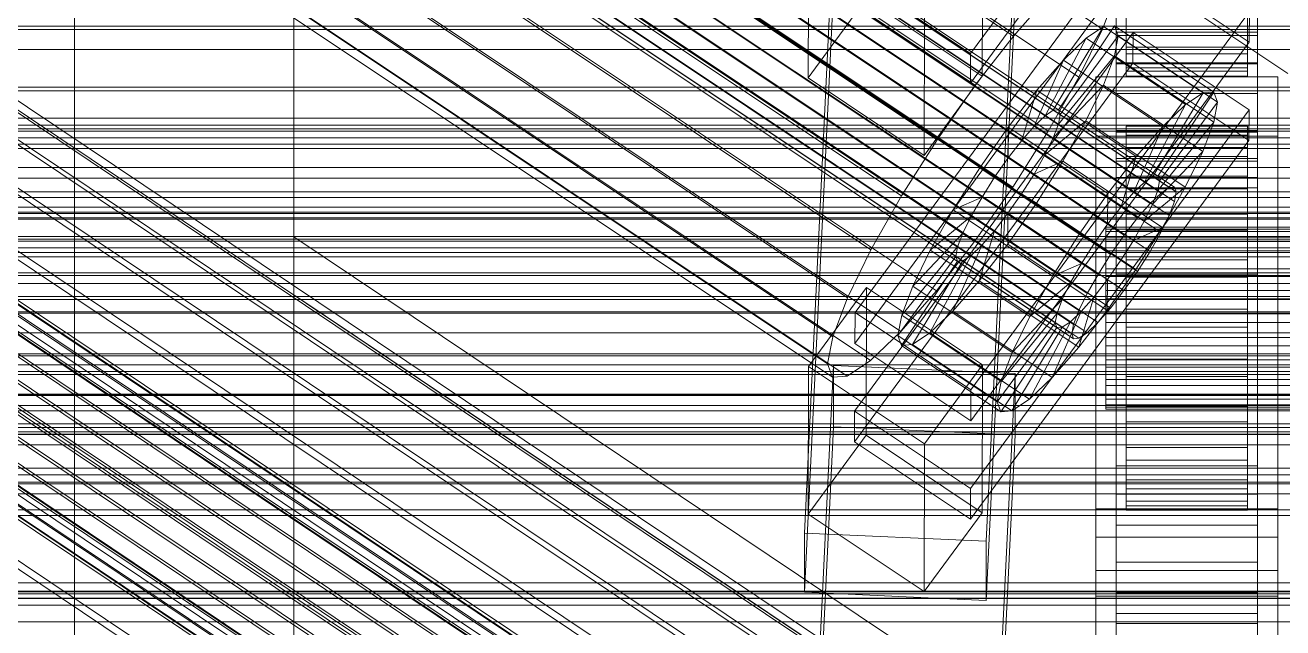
# Model space of a CAD drawing. Header units: millimetres. Extents: x -1970 to 59977, y -65068 to 6837.
# Drawn here: x -254.9 to -130.5, y -33197.1 to -33137.5 of the extents above; entities that cross this region are included whole.
import ezdxf

# ---------------------------------------------------------------- set-up
doc = ezdxf.new("R2010")
doc.units = ezdxf.units.MM
for name, color, linetype, lineweight in [('frontal_C01', 7, 'Continuous', 0), ('frontal_C02', 7, 'Continuous', 0), ('frontal_C03', 7, 'Continuous', 0), ('frontal_secador', 7, 'Continuous', 0)]:
    doc.layers.add(name, color=color, linetype=linetype, lineweight=lineweight)

msp = doc.modelspace()

# ---------------------------------------------------------------- linework, layer by layer
at = {"layer": 'frontal_C01'}
for p, q in [((-250, -32681.31), (-250, -35586.788)), ((-250, -35591.549), (-250, -32686.07)), ((-355.53, -33010.899), (-141.731, -33153.577)), ((-355.017, -33010.858), (-141.218, -33153.536)), ((-356.348, -33011.447), (-142.549, -33154.125)), ((-355.022, -33012.276), (-141.224, -33154.954)), ((-354.844, -33011.328), (-141.045, -33154.006)), ((-357.415, -33012.466), (-143.617, -33155.144)), ((-355.541, -33013.638), (-141.742, -33156.316)), ((-358.659, -33013.885), (-144.861, -33156.563)), ((-146.196, -33158.287), (-359.995, -33015.609)), ((-356.363, -33015.321), (-142.565, -33157.999)), ((-341.461, -33015.592), (-157.152, -33138.591)), ((-332.659, -33014.895), (-148.35, -33137.893)), ((-357.434, -33017.211), (-143.635, -33159.888)), ((-361.332, -33017.52), (-147.533, -33160.197)), ((-362.578, -33019.487), (-148.779, -33162.164)), ((-358.68, -33019.178), (-144.881, -33161.855)), ((-334.981, -33019.645), (-150.672, -33142.643)), ((-360.017, -33021.088), (-146.218, -33163.766)), ((-160.922, -33143.455), (-345.231, -33020.457)), ((-363.648, -33021.376), (-149.85, -33164.054)), ((-364.471, -33023.059), (-150.672, -33165.737)), ((-361.352, -33022.812), (-147.554, -33165.49)), ((-364.989, -33024.421), (-151.191, -33167.099)), ((-362.596, -33024.231), (-148.798, -33166.909)), ((-365.168, -33025.369), (-151.369, -33168.047)), ((-364.995, -33025.839), (-151.196, -33168.517)), ((-364.482, -33025.798), (-150.683, -33168.476)), ((-363.664, -33025.25), (-149.865, -33167.928)), ((-349.002, -33025.849), (-164.693, -33148.847)), ((-338.003, -33024.977), (-153.694, -33147.975)), ((-341.52, -33030.528), (-157.211, -33153.526)), ((-352.519, -33031.4), (-168.21, -33154.398)), ((-345.291, -33035.92), (-160.982, -33158.918)), ((-355.541, -33036.732), (-171.232, -33159.73)), ((-349.061, -33040.784), (-164.752, -33163.782)), ((-357.863, -33041.482), (-173.554, -33164.48)), ((-359.326, -33045.326), (-175.016, -33168.324)), ((-352.572, -33044.791), (-168.263, -33167.789)), ((-359.83, -33048.002), (-175.521, -33171)), ((-355.584, -33047.666), (-171.275, -33170.664)), ((-359.341, -33049.328), (-175.032, -33172.326)), ((-357.893, -33049.213), (-173.584, -33172.212)), ((-228.298, -33070.972), (-228.298, -33367.669)), ((-228.298, -33373.387), (-228.298, -33076.691)), ((-228.298, -33076.691), (-130, -33142.29)), ((-172.809, -33165.937), (-145.277, -33128.493)), ((-145.289, -33131.537), (-172.821, -33168.98)), ((-133.821, -33139.19), (-145.289, -33131.537)), ((-146.887, -33134.049), (-148.35, -33137.893)), ((-157.152, -33138.591), (-153.641, -33134.584)), ((-133.809, -33136.146), (-161.341, -33173.59)), ((-133.809, -33136.146), (-133.821, -33139.19)), ((-153.199, -33145.923), (-148.226, -33137.646)), ((-152.686, -33145.883), (-147.143, -33137.56)), ((-148.35, -33137.893), (-150.672, -33142.643)), ((-148.226, -33137.646), (-149.953, -33138.804)), ((-147.143, -33137.56), (-148.226, -33137.646)), ((-148.226, -33137.646), (-138.396, -33144.206)), ((-147.143, -33137.56), (-137.313, -33144.12)), ((-146.777, -33138.552), (-147.143, -33137.56)), ((-172.847, -33175.677), (-145.315, -33138.233)), ((-161.353, -33176.634), (-133.821, -33139.19)), ((-160.922, -33143.455), (-157.152, -33138.591)), ((-154.017, -33146.472), (-149.953, -33138.804)), ((-152.513, -33146.352), (-146.777, -33138.552)), ((-149.953, -33138.804), (-152.207, -33140.954)), ((-149.953, -33138.804), (-140.123, -33145.363)), ((-147.155, -33140.554), (-146.777, -33138.552)), ((-147, -33141.228), (-147, -33138.184)), ((-147, -33138.184), (-133, -33138.184)), ((-147, -33183.906), (-147, -33138.184)), ((-146.777, -33138.552), (-136.948, -33145.112)), ((-145.327, -33141.277), (-145.315, -33138.233)), ((-145.315, -33138.233), (-133.847, -33145.886)), ((-133, -33138.184), (-133, -33141.228)), ((-133, -33138.184), (-133, -33183.906)), ((-145.327, -33141.277), (-172.859, -33178.72)), ((-155.085, -33147.49), (-152.207, -33140.954)), ((-152.207, -33140.954), (-154.833, -33143.951)), ((-152.692, -33147.301), (-147.155, -33140.554)), ((-152.207, -33140.954), (-142.377, -33147.514)), ((-148.249, -33143.429), (-147.155, -33140.554)), ((-147.155, -33140.554), (-137.325, -33147.113)), ((-133, -33141.228), (-147, -33141.228)), ((-147, -33141.228), (-147, -33186.95)), ((-133.859, -33148.93), (-145.327, -33141.277)), ((-133, -33186.95), (-133, -33141.228)), ((-150.672, -33142.643), (-153.694, -33147.975)), ((-164.693, -33148.847), (-160.922, -33143.455)), ((-154.833, -33143.951), (-157.653, -33147.59)), ((-156.329, -33148.91), (-154.833, -33143.951)), ((-154.833, -33143.951), (-145.003, -33150.511)), ((-153.21, -33148.663), (-148.249, -33143.429)), ((-149.985, -33146.982), (-148.249, -33143.429)), ((-148.249, -33143.429), (-138.419, -33149.989)), ((-138.396, -33144.206), (-143.369, -33152.483)), ((-137.313, -33144.12), (-142.856, -33152.443)), ((-140.123, -33145.363), (-138.396, -33144.206)), ((-138.396, -33144.206), (-137.313, -33144.12)), ((-137.313, -33144.12), (-136.948, -33145.112)), ((-140.123, -33145.363), (-144.188, -33153.032)), ((-136.948, -33145.112), (-142.683, -33152.912)), ((-142.377, -33147.514), (-140.123, -33145.363)), ((-136.948, -33145.112), (-137.325, -33147.113)), ((-133.847, -33145.886), (-161.379, -33183.33)), ((-155.085, -33147.49), (-154.017, -33146.472)), ((-154.017, -33146.472), (-153.199, -33145.923)), ((-144.188, -33153.032), (-154.017, -33146.472)), ((-153.199, -33145.923), (-152.686, -33145.883)), ((-143.369, -33152.483), (-153.199, -33145.923)), ((-152.513, -33146.352), (-152.692, -33147.301)), ((-142.856, -33152.443), (-152.686, -33145.883)), ((-152.686, -33145.883), (-152.513, -33146.352)), ((-142.683, -33152.912), (-152.513, -33146.352)), ((-133.847, -33145.886), (-133.859, -33148.93)), ((-157.653, -33147.59), (-160.474, -33151.623)), ((-157.653, -33147.59), (-157.665, -33150.634)), ((-147.823, -33154.15), (-157.653, -33147.59)), ((-156.329, -33148.91), (-155.085, -33147.49)), ((-145.255, -33154.05), (-155.085, -33147.49)), ((-154.033, -33150.346), (-149.985, -33146.982)), ((-152.692, -33147.301), (-153.21, -33148.663)), ((-142.862, -33153.861), (-152.692, -33147.301)), ((-152.246, -33150.971), (-149.985, -33146.982)), ((-149.985, -33146.982), (-140.156, -33153.542)), ((-147, -33150.968), (-147, -33147.924)), ((-147, -33147.924), (-133, -33147.924)), ((-147, -33193.646), (-147, -33147.924)), ((-146, -33157.495), (-146, -33147.506)), ((-146, -33147.506), (-146, -33147.919)), ((-146, -33147.506), (-134, -33147.506)), ((-146, -33148.386), (-146, -33147.506)), ((-146, -33157.69), (-146, -33147.919)), ((-146, -33147.919), (-146, -33149.598)), ((-146, -33147.919), (-134, -33147.919)), ((-142.377, -33147.514), (-145.255, -33154.05)), ((-145.003, -33150.511), (-142.377, -33147.514)), ((-137.325, -33147.113), (-142.862, -33153.861)), ((-137.325, -33147.113), (-138.419, -33149.989)), ((-134, -33147.919), (-134, -33147.506)), ((-134, -33147.506), (-134, -33157.495)), ((-134, -33147.506), (-134, -33148.386)), ((-134, -33149.598), (-134, -33147.919)), ((-134, -33147.919), (-134, -33157.69)), ((-133, -33147.924), (-133, -33150.968)), ((-133, -33147.924), (-133, -33193.646)), ((-168.21, -33154.398), (-164.693, -33148.847)), ((-161.391, -33186.374), (-133.859, -33148.93)), ((-157.665, -33150.634), (-156.329, -33148.91)), ((-153.694, -33147.975), (-157.211, -33153.526)), ((-146.499, -33155.47), (-156.329, -33148.91)), ((-153.21, -33148.663), (-154.033, -33150.346)), ((-143.38, -33155.223), (-153.21, -33148.663)), ((-146, -33157.912), (-146, -33148.386)), ((-146, -33148.386), (-134, -33148.386)), ((-146, -33150.5), (-146, -33148.386)), ((-134, -33148.386), (-134, -33157.912)), ((-134, -33148.386), (-134, -33150.5)), ((-154.033, -33150.346), (-155.103, -33152.235)), ((-144.203, -33156.906), (-154.033, -33150.346)), ((-146, -33158.486), (-146, -33149.598)), ((-146, -33149.598), (-146, -33152.427)), ((-146, -33149.598), (-134, -33149.598)), ((-138.419, -33149.989), (-143.38, -33155.223)), ((-138.419, -33149.989), (-140.156, -33153.542)), ((-134, -33152.427), (-134, -33149.598)), ((-134, -33149.598), (-134, -33158.486)), ((-160.474, -33151.623), (-163.105, -33155.776)), ((-159.001, -33152.544), (-160.474, -33151.623)), ((-160.474, -33151.623), (-150.644, -33158.183)), ((-159.001, -33152.544), (-157.665, -33150.634)), ((-157.665, -33150.634), (-147.835, -33157.194)), ((-155.103, -33152.235), (-152.246, -33150.971)), ((-154.877, -33155.123), (-152.246, -33150.971)), ((-152.246, -33150.971), (-142.416, -33157.531)), ((-147.823, -33154.15), (-145.003, -33150.511)), ((-133, -33150.968), (-147, -33150.968)), ((-147, -33150.968), (-147, -33196.69)), ((-145.003, -33150.511), (-146.499, -33155.47)), ((-146, -33158.913), (-146, -33150.5)), ((-146, -33150.5), (-134, -33150.5)), ((-146, -33153.702), (-146, -33150.5)), ((-134, -33150.5), (-134, -33158.913)), ((-134, -33150.5), (-134, -33153.702)), ((-133, -33196.69), (-133, -33150.968)), ((-160.247, -33154.511), (-159.001, -33152.544)), ((-149.171, -33159.104), (-159.001, -33152.544)), ((-155.103, -33152.235), (-156.35, -33154.202)), ((-145.274, -33158.795), (-155.103, -33152.235)), ((-146, -33159.826), (-146, -33152.427)), ((-146, -33152.427), (-146, -33156.214)), ((-146, -33152.427), (-134, -33152.427)), ((-143.369, -33152.483), (-144.188, -33153.032)), ((-142.856, -33152.443), (-143.369, -33152.483)), ((-142.862, -33153.861), (-142.683, -33152.912)), ((-142.683, -33152.912), (-142.856, -33152.443)), ((-134, -33156.214), (-134, -33152.427)), ((-134, -33152.427), (-134, -33159.826)), ((-157.211, -33153.526), (-160.982, -33158.918)), ((-150.644, -33158.183), (-147.823, -33154.15)), ((-147.835, -33157.194), (-147.823, -33154.15)), ((-145.255, -33154.05), (-146.499, -33155.47)), ((-146, -33160.43), (-146, -33153.702)), ((-146, -33153.702), (-134, -33153.702)), ((-146, -33157.776), (-146, -33153.702)), ((-144.188, -33153.032), (-145.255, -33154.05)), ((-140.156, -33153.542), (-144.203, -33156.906)), ((-143.617, -33155.144), (-142.549, -33154.125)), ((-143.38, -33155.223), (-142.862, -33153.861)), ((-142.549, -33154.125), (-141.731, -33153.577)), ((-140.156, -33153.542), (-142.416, -33157.531)), ((-141.731, -33153.577), (-141.218, -33153.536)), ((-141.045, -33154.006), (-141.224, -33154.954)), ((-141.218, -33153.536), (-141.045, -33154.006)), ((-134, -33153.702), (-134, -33160.43)), ((-134, -33153.702), (-134, -33157.776)), ((-171.232, -33159.73), (-168.21, -33154.398)), ((-160.247, -33154.511), (-163.105, -33155.776)), ((-161.318, -33156.401), (-160.247, -33154.511)), ((-150.417, -33161.071), (-160.247, -33154.511)), ((-157.698, -33159.156), (-154.877, -33155.123)), ((-156.35, -33154.202), (-157.686, -33156.113)), ((-156.35, -33154.202), (-154.877, -33155.123)), ((-146.52, -33160.762), (-156.35, -33154.202)), ((-154.877, -33155.123), (-145.047, -33161.683)), ((-144.861, -33156.563), (-143.617, -33155.144)), ((-144.203, -33156.906), (-143.38, -33155.223)), ((-141.224, -33154.954), (-141.742, -33156.316)), ((-163.105, -33155.776), (-165.365, -33159.764)), ((-161.318, -33156.401), (-165.365, -33159.764)), ((-163.105, -33155.776), (-153.275, -33162.335)), ((-162.14, -33158.084), (-161.318, -33156.401)), ((-151.488, -33162.96), (-161.318, -33156.401)), ((-157.686, -33156.113), (-159.022, -33157.836)), ((-157.686, -33156.113), (-157.698, -33159.156)), ((-147.856, -33162.672), (-157.686, -33156.113)), ((-146.499, -33155.47), (-147.835, -33157.194)), ((-146.196, -33158.287), (-144.861, -33156.563)), ((-146, -33161.62), (-146, -33156.214)), ((-146, -33156.214), (-146, -33160.701)), ((-146, -33156.214), (-134, -33156.214)), ((-141.742, -33156.316), (-142.565, -33157.999)), ((-134, -33160.701), (-134, -33156.214)), ((-134, -33156.214), (-134, -33161.62)), ((-159.022, -33157.836), (-160.518, -33162.795)), ((-159.022, -33157.836), (-160.266, -33159.256)), ((-149.192, -33164.396), (-159.022, -33157.836)), ((-147.835, -33157.194), (-149.171, -33159.104)), ((-148, -33157.912), (-148, -33157.495)), ((-148, -33157.495), (-148, -33157.69)), ((-148, -33157.495), (148, -33157.495)), ((-148, -33157.69), (-148, -33158.486)), ((-148, -33157.69), (148, -33157.69)), ((-148, -33158.913), (-148, -33157.912)), ((-148, -33157.912), (148, -33157.912)), ((-146, -33157.69), (-146, -33157.495)), ((-134, -33157.495), (-146, -33157.495)), ((-146, -33157.495), (-146, -33157.912)), ((-146, -33158.486), (-146, -33157.69)), ((-134, -33157.69), (-146, -33157.69)), ((-146, -33162.36), (-146, -33157.776)), ((-146, -33157.776), (-134, -33157.776)), ((-146, -33162.444), (-146, -33157.776)), ((-134, -33157.912), (-146, -33157.912)), ((-146, -33157.912), (-146, -33158.913)), ((-145.274, -33158.795), (-144.203, -33156.906)), ((-142.416, -33157.531), (-145.274, -33158.795)), ((-142.416, -33157.531), (-145.047, -33161.683)), ((-134, -33157.495), (-134, -33157.69)), ((-134, -33157.912), (-134, -33157.495)), ((-134, -33157.69), (-134, -33158.486)), ((-134, -33157.776), (-134, -33162.36)), ((-134, -33157.776), (-134, -33162.444)), ((-134, -33158.913), (-134, -33157.912)), ((-162.14, -33158.084), (-167.102, -33163.317)), ((-160.982, -33158.918), (-164.752, -33163.782)), ((-162.659, -33159.446), (-162.14, -33158.084)), ((-152.311, -33164.643), (-162.14, -33158.084)), ((-160.518, -33162.795), (-157.698, -33159.156)), ((-157.698, -33159.156), (-147.868, -33165.716)), ((-153.275, -33162.335), (-150.644, -33158.183)), ((-150.644, -33158.183), (-149.171, -33159.104)), ((-149.171, -33159.104), (-150.417, -33161.071)), ((-148, -33158.486), (-148, -33159.826)), ((-148, -33158.486), (148, -33158.486)), ((-148, -33160.43), (-148, -33158.913)), ((-148, -33158.913), (148, -33158.913)), ((-147.533, -33160.197), (-146.196, -33158.287)), ((-146.52, -33160.762), (-145.274, -33158.795)), ((-146, -33159.826), (-146, -33158.486)), ((-134, -33158.486), (-146, -33158.486)), ((-134, -33158.913), (-146, -33158.913)), ((-146, -33158.913), (-146, -33160.43)), ((-142.565, -33157.999), (-143.635, -33159.888)), ((-134, -33158.486), (-134, -33159.826)), ((-134, -33160.43), (-134, -33158.913)), ((-173.554, -33164.48), (-171.232, -33159.73)), ((-162.837, -33160.394), (-168.573, -33168.195)), ((-162.659, -33159.446), (-168.196, -33166.193)), ((-165.365, -33159.764), (-167.102, -33163.317)), ((-161.333, -33160.275), (-165.397, -33167.943)), ((-165.365, -33159.764), (-155.535, -33166.324)), ((-160.266, -33159.256), (-163.144, -33165.792)), ((-162.837, -33160.394), (-162.659, -33159.446)), ((-162.664, -33160.864), (-162.837, -33160.394)), ((-153.008, -33166.954), (-162.837, -33160.394)), ((-152.829, -33166.006), (-162.659, -33159.446)), ((-161.333, -33160.275), (-162.151, -33160.823)), ((-160.266, -33159.256), (-161.333, -33160.275)), ((-151.503, -33166.834), (-161.333, -33160.275)), ((-150.436, -33165.816), (-160.266, -33159.256)), ((-148.779, -33162.164), (-147.533, -33160.197)), ((-148, -33159.826), (-148, -33161.62)), ((-148, -33159.826), (148, -33159.826)), ((-146, -33161.62), (-146, -33159.826)), ((-134, -33159.826), (-146, -33159.826)), ((-143.635, -33159.888), (-144.881, -33161.855)), ((-134, -33159.826), (-134, -33161.62)), ((-162.664, -33160.864), (-168.208, -33169.186)), ((-162.151, -33160.823), (-167.125, -33169.101)), ((-162.151, -33160.823), (-162.664, -33160.864)), ((-152.835, -33167.424), (-162.664, -33160.864)), ((-152.321, -33167.383), (-162.151, -33160.823)), ((-153.275, -33162.335), (-150.417, -33161.071)), ((-150.417, -33161.071), (-151.488, -33162.96)), ((-148, -33162.36), (-148, -33160.43)), ((-148, -33160.43), (148, -33160.43)), ((-148, -33161.62), (-148, -33163.745)), ((-148, -33161.62), (148, -33161.62)), ((-147.856, -33162.672), (-146.52, -33160.762)), ((-145.047, -33161.683), (-146.52, -33160.762)), ((-134, -33160.43), (-146, -33160.43)), ((-146, -33160.43), (-146, -33162.36)), ((-146, -33160.701), (-146, -33163.745)), ((-134, -33160.701), (-146, -33160.701)), ((-146, -33160.701), (-146, -33165.583)), ((-146, -33163.745), (-146, -33161.62)), ((-134, -33161.62), (-146, -33161.62)), ((-134, -33162.36), (-134, -33160.43)), ((-134, -33163.745), (-134, -33160.701)), ((-134, -33165.583), (-134, -33160.701)), ((-134, -33161.62), (-134, -33163.745)), ((-163.144, -33165.792), (-160.518, -33162.795)), ((-160.518, -33162.795), (-150.688, -33169.355)), ((-155.535, -33166.324), (-153.275, -33162.335)), ((-149.85, -33164.054), (-148.779, -33162.164)), ((-149.192, -33164.396), (-147.856, -33162.672)), ((-148, -33164.57), (-148, -33162.36)), ((-148, -33162.36), (148, -33162.36)), ((-145.047, -33161.683), (-147.868, -33165.716)), ((-147.868, -33165.716), (-147.856, -33162.672)), ((-144.881, -33161.855), (-146.218, -33163.766)), ((-134, -33162.36), (-146, -33162.36)), ((-146, -33162.36), (-146, -33164.57)), ((-146, -33164.57), (-146, -33162.444)), ((-146, -33162.444), (-134, -33162.444)), ((-146, -33167.386), (-146, -33162.444)), ((-134, -33164.57), (-134, -33162.36)), ((-134, -33162.444), (-134, -33164.57)), ((-134, -33162.444), (-134, -33167.386)), ((-177.394, -33171.264), (-171.658, -33163.463)), ((-171.715, -33178.073), (-171.658, -33163.463)), ((-171.658, -33163.463), (-160.19, -33171.116)), ((-164.752, -33163.782), (-168.263, -33167.789)), ((-167.102, -33163.317), (-168.196, -33166.193)), ((-167.102, -33163.317), (-157.272, -33169.877)), ((-155.535, -33166.324), (-151.488, -33162.96)), ((-151.488, -33162.96), (-152.311, -33164.643)), ((-150.672, -33165.737), (-149.85, -33164.054)), ((-148, -33163.745), (-148, -33166.057)), ((148, -33163.745), (-148, -33163.745)), ((-146.218, -33163.766), (-147.554, -33165.49)), ((-146, -33163.745), (-134, -33163.745)), ((-146, -33166.057), (-146, -33163.745)), ((-134, -33163.745), (-134, -33166.057)), ((-175.016, -33168.324), (-173.554, -33164.48)), ((-157.272, -33169.877), (-152.311, -33164.643)), ((-152.311, -33164.643), (-152.829, -33166.006)), ((-150.688, -33169.355), (-149.192, -33164.396)), ((-150.436, -33165.816), (-149.192, -33164.396)), ((-148, -33166.912), (-148, -33164.57)), ((-148, -33164.57), (148, -33164.57)), ((-134, -33164.57), (-146, -33164.57)), ((-146, -33164.57), (-146, -33166.912)), ((-134, -33166.912), (-134, -33164.57)), ((-172.809, -33165.937), (-172.821, -33168.98)), ((-161.341, -33173.59), (-172.809, -33165.937)), ((-168.196, -33166.193), (-168.573, -33168.195)), ((-168.196, -33166.193), (-158.366, -33172.753)), ((-165.397, -33167.943), (-163.144, -33165.792)), ((-163.144, -33165.792), (-153.314, -33172.352)), ((-158.366, -33172.753), (-152.829, -33166.006)), ((-157.272, -33169.877), (-155.535, -33166.324)), ((-153.314, -33172.352), (-150.436, -33165.816)), ((-152.829, -33166.006), (-153.008, -33166.954)), ((-151.503, -33166.834), (-150.436, -33165.816)), ((-151.191, -33167.099), (-150.672, -33165.737)), ((-147.868, -33165.716), (-150.688, -33169.355)), ((-147.554, -33165.49), (-148.798, -33166.909)), ((-148, -33166.057), (-148, -33168.399)), ((-148, -33166.057), (148, -33166.057)), ((-146, -33166.057), (-146, -33165.583)), ((-146, -33165.583), (-146, -33170.525)), ((-146, -33165.583), (-134, -33165.583)), ((-146, -33168.399), (-146, -33166.057)), ((-134, -33166.057), (-146, -33166.057)), ((-134, -33170.525), (-134, -33165.583)), ((-134, -33165.583), (-134, -33166.057)), ((-134, -33166.057), (-134, -33168.399)), ((-168.263, -33167.789), (-171.275, -33170.664)), ((-158.743, -33174.755), (-153.008, -33166.954)), ((-158.378, -33175.746), (-152.835, -33167.424)), ((-157.295, -33175.66), (-152.321, -33167.383)), ((-155.567, -33174.503), (-151.503, -33166.834)), ((-153.008, -33166.954), (-152.835, -33167.424)), ((-152.835, -33167.424), (-152.321, -33167.383)), ((-152.321, -33167.383), (-151.503, -33166.834)), ((-151.369, -33168.047), (-151.191, -33167.099)), ((-148.798, -33166.909), (-149.865, -33167.928)), ((-148, -33169.224), (-148, -33166.912)), ((-148, -33166.912), (148, -33166.912)), ((-146, -33166.912), (-146, -33167.386)), ((-134, -33166.912), (-146, -33166.912)), ((-146, -33166.912), (-146, -33169.224)), ((-146, -33167.386), (-134, -33167.386)), ((-146, -33172.268), (-146, -33167.386)), ((-134, -33167.386), (-134, -33166.912)), ((-134, -33169.224), (-134, -33166.912)), ((-134, -33167.386), (-134, -33172.268)), ((-175.521, -33171), (-175.016, -33168.324)), ((-172.821, -33168.98), (-161.353, -33176.634)), ((-168.573, -33168.195), (-168.208, -33169.186)), ((-168.573, -33168.195), (-158.743, -33174.755)), ((-168.208, -33169.186), (-167.125, -33169.101)), ((-167.125, -33169.101), (-165.397, -33167.943)), ((-167.125, -33169.101), (-157.295, -33175.66)), ((-165.397, -33167.943), (-155.567, -33174.503)), ((-151.196, -33168.517), (-151.369, -33168.047)), ((-150.683, -33168.476), (-151.196, -33168.517)), ((-149.865, -33167.928), (-150.683, -33168.476)), ((-148, -33168.399), (-148, -33170.61)), ((-148, -33168.399), (148, -33168.399)), ((-146, -33170.61), (-146, -33168.399)), ((-146, -33168.399), (-146, -33170.525)), ((-134, -33168.399), (-146, -33168.399)), ((-134, -33170.525), (-134, -33168.399)), ((-134, -33168.399), (-134, -33170.61)), ((-168.208, -33169.186), (-158.378, -33175.746)), ((-158.366, -33172.753), (-157.272, -33169.877)), ((-150.688, -33169.355), (-153.314, -33172.352)), ((-148, -33171.349), (-148, -33169.224)), ((-148, -33169.224), (148, -33169.224)), ((-146, -33169.224), (-146, -33172.268)), ((-134, -33169.224), (-146, -33169.224)), ((-146, -33169.224), (-146, -33171.349)), ((-134, -33172.268), (-134, -33169.224)), ((-134, -33171.349), (-134, -33169.224)), ((-177.811, -33230.297), (-174.943, -33171.155)), ((-177.394, -33171.264), (-177.451, -33185.874)), ((-165.926, -33178.917), (-177.394, -33171.264)), ((-175.032, -33172.326), (-175.521, -33171)), ((-174.943, -33177.244), (-174.943, -33171.155)), ((-174.943, -33171.155), (-156.962, -33171.946)), ((-171.275, -33170.664), (-173.584, -33172.212)), ((-160.19, -33171.116), (-165.926, -33178.917)), ((-160.19, -33171.116), (-160.247, -33185.727)), ((-148, -33170.61), (-148, -33172.539)), ((-148, -33170.61), (148, -33170.61)), ((-148, -33173.143), (-148, -33171.349)), ((-148, -33171.349), (148, -33171.349)), ((-146, -33170.525), (-146, -33175.193)), ((-146, -33170.525), (-134, -33170.525)), ((-146, -33172.539), (-146, -33170.61)), ((-146, -33170.61), (-146, -33175.193)), ((-134, -33170.61), (-146, -33170.61)), ((-146, -33171.349), (-146, -33176.755)), ((-134, -33171.349), (-146, -33171.349)), ((-146, -33171.349), (-146, -33173.143)), ((-134, -33175.193), (-134, -33170.525)), ((-134, -33175.193), (-134, -33170.61)), ((-134, -33170.61), (-134, -33172.539)), ((-134, -33176.755), (-134, -33171.349)), ((-134, -33173.143), (-134, -33171.349)), ((-173.584, -33172.212), (-175.032, -33172.326)), ((-156.962, -33171.946), (-159.83, -33231.088)), ((-158.743, -33174.755), (-158.366, -33172.753)), ((-156.962, -33171.946), (-156.962, -33178.035)), ((-153.314, -33172.352), (-155.567, -33174.503)), ((-148, -33172.539), (-148, -33174.056)), ((-148, -33172.539), (148, -33172.539)), ((-146, -33172.268), (-134, -33172.268)), ((-146, -33176.755), (-146, -33172.268)), ((-146, -33174.056), (-146, -33172.539)), ((-146, -33172.539), (-146, -33179.267)), ((-134, -33172.539), (-146, -33172.539)), ((-134, -33172.268), (-134, -33176.755)), ((-134, -33179.267), (-134, -33172.539)), ((-134, -33172.539), (-134, -33174.056)), ((-161.353, -33176.634), (-161.341, -33173.59)), ((-148, -33174.484), (-148, -33173.143)), ((-148, -33173.143), (148, -33173.143)), ((-148, -33174.056), (-148, -33175.058)), ((-148, -33174.056), (148, -33174.056)), ((-146, -33173.143), (-146, -33180.542)), ((-134, -33173.143), (-146, -33173.143)), ((-146, -33173.143), (-146, -33174.484)), ((-146, -33175.058), (-146, -33174.056)), ((-146, -33174.056), (-146, -33182.47)), ((-134, -33174.056), (-146, -33174.056)), ((-134, -33180.542), (-134, -33173.143)), ((-134, -33174.484), (-134, -33173.143)), ((-134, -33182.47), (-134, -33174.056)), ((-134, -33174.056), (-134, -33175.058)), ((-158.378, -33175.746), (-158.743, -33174.755)), ((-155.567, -33174.503), (-157.295, -33175.66)), ((-148, -33175.279), (-148, -33174.484)), ((-148, -33174.484), (148, -33174.484)), ((-148, -33175.058), (-148, -33175.474)), ((-148, -33175.058), (148, -33175.058)), ((-148, -33175.474), (-148, -33175.279)), ((-148, -33175.279), (148, -33175.279)), ((-146, -33174.484), (-146, -33183.371)), ((-134, -33174.484), (-146, -33174.484)), ((-146, -33174.484), (-146, -33175.279)), ((-146, -33175.474), (-146, -33175.058)), ((-146, -33175.058), (-146, -33184.583)), ((-134, -33175.058), (-146, -33175.058)), ((-146, -33175.193), (-146, -33179.267)), ((-146, -33175.193), (-134, -33175.193)), ((-146, -33175.279), (-146, -33185.05)), ((-134, -33175.279), (-146, -33175.279)), ((-146, -33175.279), (-146, -33175.474)), ((-134, -33183.371), (-134, -33174.484)), ((-134, -33175.279), (-134, -33174.484)), ((-134, -33184.583), (-134, -33175.058)), ((-134, -33175.058), (-134, -33175.474)), ((-134, -33179.267), (-134, -33175.193)), ((-134, -33185.05), (-134, -33175.279)), ((-134, -33175.474), (-134, -33175.279)), ((-172.847, -33175.677), (-172.859, -33178.72)), ((-161.379, -33183.33), (-172.847, -33175.677)), ((-157.295, -33175.66), (-158.378, -33175.746)), ((-148, -33175.474), (148, -33175.474)), ((-146, -33175.474), (-146, -33185.463)), ((-134, -33175.474), (-146, -33175.474)), ((-134, -33185.463), (-134, -33175.474)), ((-177.811, -33236.385), (-174.943, -33177.244)), ((-156.962, -33178.035), (-174.943, -33177.244)), ((-146, -33176.755), (-134, -33176.755)), ((-146, -33180.542), (-146, -33176.755)), ((-134, -33176.755), (-134, -33180.542)), ((-171.715, -33178.073), (-177.451, -33185.874)), ((-172.859, -33178.72), (-161.391, -33186.374)), ((-160.247, -33185.727), (-171.715, -33178.073)), ((-165.983, -33193.527), (-165.926, -33178.917)), ((-159.83, -33237.177), (-156.962, -33178.035)), ((-146, -33179.267), (-146, -33182.47)), ((-146, -33179.267), (-134, -33179.267)), ((-134, -33182.47), (-134, -33179.267)), ((-147, -33195.698), (-147, -33181.088)), ((-147, -33181.088), (-133, -33181.088)), ((-147, -33190.614), (-147, -33181.088)), ((-146, -33180.542), (-134, -33180.542)), ((-146, -33183.371), (-146, -33180.542)), ((-134, -33180.542), (-134, -33183.371)), ((-133, -33181.088), (-133, -33195.698)), ((-133, -33181.088), (-133, -33190.614)), ((-146, -33182.47), (-146, -33184.583)), ((-146, -33182.47), (-134, -33182.47)), ((-134, -33184.583), (-134, -33182.47)), ((-161.391, -33186.374), (-161.379, -33183.33)), ((-133, -33183.906), (-147, -33183.906)), ((-147, -33183.906), (-147, -33186.95)), ((-146, -33183.371), (-134, -33183.371)), ((-146, -33185.05), (-146, -33183.371)), ((-134, -33183.371), (-134, -33185.05)), ((-133, -33186.95), (-133, -33183.906)), ((-146, -33184.583), (-146, -33185.463)), ((-146, -33184.583), (-134, -33184.583)), ((-146, -33185.05), (-134, -33185.05)), ((-146, -33185.463), (-146, -33185.05)), ((-134, -33185.463), (-134, -33184.583)), ((-134, -33185.05), (-134, -33185.463)), ((-177.451, -33185.874), (-165.983, -33193.527)), ((-165.983, -33193.527), (-160.247, -33185.727)), ((-149, -33191.437), (-149, -33185.349)), ((-149, -33185.349), (-131, -33185.349)), ((-149, -33230.691), (-149, -33185.349)), ((-146, -33185.463), (-134, -33185.463)), ((-131, -33185.349), (-131, -33191.437)), ((-131, -33185.349), (-131, -33230.691)), ((-147, -33186.95), (-133, -33186.95)), ((-131, -33191.437), (-149, -33191.437)), ((-149, -33236.778), (-149, -33191.437)), ((-133, -33190.614), (-147, -33190.614)), ((-147, -33190.614), (-147, -33205.224)), ((-133, -33205.224), (-133, -33190.614)), ((-131, -33236.778), (-131, -33191.437)), ((-133, -33193.646), (-147, -33193.646)), ((-147, -33193.646), (-147, -33196.69)), ((-133, -33196.69), (-133, -33193.646)), ((-133, -33195.698), (-147, -33195.698)), ((-147, -33195.698), (-147, -33205.224)), ((-133, -33205.224), (-133, -33195.698)), ((-147, -33196.69), (-133, -33196.69))]:
    msp.add_line(p, q, dxfattribs=at)
at = {"layer": 'frontal_C02'}
for p, q in [((-250, -32976.99), (-250, -35767.535)), ((-250, -35772.314), (-250, -32981.769)), ((-228.298, -33027.666), (-228.298, -33158.452)), ((-228.298, -33164.193), (-228.298, -33033.407)), ((-331.181, -33094.362), (-146.872, -33217.846)), ((-332.629, -33094.559), (-148.32, -33218.043)), ((-330.692, -33095.606), (-146.383, -33219.09)), ((-147, -33141.327), (-147, -33095.423)), ((-133, -33095.423), (-133, -33141.327)), ((-334.938, -33096.183), (-150.629, -33219.667)), ((-355.53, -33098.201), (-141.731, -33241.442)), ((-355.017, -33098.131), (-141.218, -33241.372)), ((-331.197, -33098.205), (-146.887, -33221.689)), ((-356.348, -33098.776), (-142.549, -33242.017)), ((-354.844, -33098.571), (-141.045, -33241.813)), ((-337.95, -33099.123), (-153.641, -33222.607)), ((-147, -33098.346), (-147, -33144.25)), ((-133, -33144.25), (-133, -33098.346)), ((-357.415, -33099.818), (-143.617, -33243.059)), ((-355.022, -33099.492), (-141.224, -33242.734)), ((-358.659, -33101.255), (-144.861, -33244.496)), ((-355.541, -33100.831), (-141.742, -33244.072)), ((-146.196, -33246.231), (-359.995, -33102.99)), ((-356.363, -33102.496), (-142.565, -33245.737)), ((-341.461, -33103.18), (-157.152, -33226.664)), ((-332.659, -33101.983), (-148.35, -33225.467)), ((-133.847, -33102.729), (-161.379, -33140.322)), ((-357.434, -33104.374), (-143.635, -33247.615)), ((-361.332, -33104.904), (-147.533, -33248.145)), ((-161.391, -33143.245), (-133.859, -33105.652)), ((-147, -33150.68), (-147, -33104.776)), ((-133, -33104.776), (-133, -33150.68)), ((-362.578, -33106.866), (-148.779, -33250.108)), ((-358.68, -33106.337), (-144.881, -33249.578)), ((-334.981, -33106.682), (-150.672, -33230.166)), ((-160.922, -33231.559), (-345.231, -33108.075)), ((-147, -33107.698), (-147, -33153.603)), ((-133, -33153.603), (-133, -33107.698)), ((-363.648, -33108.744), (-149.85, -33251.986)), ((-360.017, -33108.25), (-146.218, -33251.492)), ((-364.471, -33110.409), (-150.672, -33253.651)), ((-361.352, -33109.985), (-147.554, -33253.227)), ((-364.989, -33111.748), (-151.191, -33254.989)), ((-362.596, -33111.422), (-148.798, -33254.664)), ((-365.168, -33112.669), (-151.369, -33255.91)), ((-364.995, -33113.109), (-151.196, -33256.351)), ((-364.482, -33113.04), (-150.683, -33256.281)), ((-363.664, -33112.464), (-149.865, -33255.706)), ((-338.003, -33111.981), (-153.694, -33235.465)), ((-349.002, -33113.477), (-164.693, -33236.961)), ((-341.52, -33117.521), (-157.211, -33241.005)), ((-352.519, -33119.016), (-168.21, -33242.5)), ((-345.291, -33122.922), (-160.982, -33246.406)), ((-355.541, -33124.316), (-171.232, -33247.8)), ((-349.061, -33127.818), (-164.752, -33251.302)), ((-177.811, -33187.756), (-174.943, -33128.379)), ((-177.394, -33128.675), (-177.451, -33142.704)), ((-160.19, -33128.526), (-160.247, -33142.555)), ((-156.962, -33129.173), (-159.83, -33188.55)), ((-146, -33131.19), (-146, -33139.671)), ((-146, -33131.503), (-146, -33140.332)), ((-134, -33139.671), (-134, -33131.19)), ((-134, -33140.332), (-134, -33131.503)), ((-161.379, -33140.322), (-172.847, -33132.639)), ((-146, -33132.164), (-146, -33141.727)), ((-146, -33132.326), (-146, -33142.069)), ((-146, -33132.551), (-146, -33142.545)), ((-134, -33141.727), (-134, -33132.164)), ((-134, -33142.069), (-134, -33132.326)), ((-134, -33142.545), (-134, -33132.551)), ((-177.811, -33193.602), (-174.943, -33134.225)), ((-171.715, -33134.872), (-177.451, -33142.704)), ((-160.247, -33142.555), (-171.715, -33134.872)), ((-159.83, -33194.396), (-156.962, -33135.019)), ((-172.859, -33135.561), (-161.391, -33143.245)), ((-165.983, -33150.387), (-165.926, -33136.358)), ((-146, -33136.516), (-146, -33139.671)), ((-134, -33139.671), (-134, -33136.516)), ((-146, -33140.332), (-146, -33137.451)), ((-134, -33137.451), (-134, -33140.332)), ((-147, -33152.567), (-147, -33138.538)), ((-147, -33138.538), (-133, -33138.538)), ((-147, -33148.101), (-147, -33138.538)), ((-133, -33138.538), (-133, -33152.567)), ((-133, -33138.538), (-133, -33148.101)), ((-161.391, -33143.245), (-161.379, -33140.322)), ((-146, -33139.671), (-146, -33141.727)), ((-146, -33139.671), (-134, -33139.671)), ((-146, -33140.332), (-134, -33140.332)), ((-146, -33142.069), (-146, -33140.332)), ((-134, -33141.727), (-134, -33139.671)), ((-134, -33140.332), (-134, -33142.069)), ((-133, -33141.327), (-147, -33141.327)), ((-147, -33141.327), (-147, -33144.25)), ((-146, -33141.727), (-146, -33142.545)), ((-146, -33141.727), (-134, -33141.727)), ((-134, -33142.545), (-134, -33141.727)), ((-133, -33144.25), (-133, -33141.327)), ((-177.451, -33142.704), (-165.983, -33150.387)), ((-165.983, -33150.387), (-160.247, -33142.555)), ((-149, -33148.475), (-149, -33142.63)), ((-149, -33142.63), (-131, -33142.63)), ((-149, -33188.151), (-149, -33142.63)), ((-146, -33142.069), (-134, -33142.069)), ((-146, -33142.545), (-146, -33142.069)), ((-146, -33142.545), (-134, -33142.545)), ((-134, -33142.069), (-134, -33142.545)), ((-131, -33142.63), (-131, -33148.475)), ((-131, -33142.63), (-131, -33188.151)), ((-147, -33144.25), (-133, -33144.25)), ((450, -33146.714), (-450, -33146.714)), ((-131, -33148.475), (-149, -33148.475)), ((-149, -33193.997), (-149, -33148.475)), ((-133, -33148.101), (-147, -33148.101)), ((-147, -33148.101), (-147, -33162.13)), ((-133, -33162.13), (-133, -33148.101)), ((-131, -33193.997), (-131, -33148.475)), ((-133, -33150.68), (-147, -33150.68)), ((-147, -33150.68), (-147, -33153.603)), ((-133, -33153.603), (-133, -33150.68)), ((-133, -33152.567), (-147, -33152.567)), ((-147, -33152.567), (-147, -33162.13)), ((-133, -33162.13), (-133, -33152.567)), ((-147, -33153.603), (-133, -33153.603)), ((-450, -33158.405), (450, -33158.405)), ((-130, -33224.31), (-228.298, -33158.452)), ((-228.298, -33158.452), (-228.298, -33332.832)), ((-228.298, -33158.452), (-228.298, -33164.193)), ((-147, -33162.13), (-133, -33162.13)), ((-228.298, -33338.573), (-228.298, -33164.193)), ((-228.298, -33164.193), (-130, -33230.051)), ((-425, -33182.694), (425, -33182.694)), ((-159.83, -33188.55), (-177.811, -33187.756)), ((-177.811, -33187.756), (-177.811, -33193.602)), ((-159.83, -33194.396), (-159.83, -33188.55)), ((-131, -33188.151), (-149, -33188.151)), ((-149, -33188.151), (-149, -33193.997)), ((-131, -33193.997), (-131, -33188.151)), ((-177.811, -33193.602), (-159.83, -33194.396)), ((425, -33194.17), (-425, -33194.17)), ((-149, -33193.997), (-131, -33193.997))]:
    msp.add_line(p, q, dxfattribs=at)
at = {"layer": 'frontal_C03'}
for p, q in [((1250, -33137.947), (-1250, -33137.947)), ((1250, -33147.754), (-1250, -33147.754)), ((1250, -33148.635), (-1250, -33148.635)), ((1250, -33149.288), (-1250, -33149.288)), ((1250, -33151.596), (-1250, -33151.596)), ((-1250, -33152.653), (1250, -33152.653)), ((1250, -33155.505), (-1250, -33155.505)), ((1250, -33156.563), (-1250, -33156.563)), ((1250, -33158.87), (-1250, -33158.87)), ((1250, -33159.523), (-1250, -33159.523)), ((1250, -33160.405), (-1250, -33160.405)), ((1250, -33170.211), (-1250, -33170.211)), ((1250, -33171.092), (-1250, -33171.092)), ((1250, -33171.746), (-1250, -33171.746)), ((1250, -33174.053), (-1250, -33174.053)), ((-1250, -33175.111), (1250, -33175.111)), ((1250, -33177.963), (-1250, -33177.963)), ((1250, -33179.02), (-1250, -33179.02)), ((1250, -33181.328), (-1250, -33181.328)), ((1250, -33181.981), (-1250, -33181.981)), ((1250, -33182.862), (-1250, -33182.862)), ((1250, -33192.669), (-1250, -33192.669)), ((1250, -33193.55), (-1250, -33193.55)), ((1250, -33194.204), (-1250, -33194.204)), ((1250, -33196.511), (-1250, -33196.511))]:
    msp.add_line(p, q, dxfattribs=at)
at = {"layer": 'frontal_secador'}
for p, q in [((1250, -33137.611), (-1250, -33137.611)), ((1250, -33139.918), (-1250, -33139.918)), ((-1250, -33143.65), (1250, -33143.65)), ((1250, -33144), (-1250, -33144)), ((1250, -33147.382), (-1250, -33147.382)), ((-1250, -33148), (1250, -33148)), ((1250, -33149.689), (-1250, -33149.689)), ((1250, -33154), (-1250, -33154)), ((1250, -33154.545), (-1250, -33154.545)), ((1250, -33156), (-1250, -33156)), ((1250, -33156.144), (-1250, -33156.144)), ((1250, -33156.709), (-1250, -33156.709)), ((1250, -33158.686), (-1250, -33158.686)), ((1250, -33160), (-1250, -33160)), ((1320, -33162), (-1320, -33162)), ((1320, -33162.273), (-1320, -33162.273)), ((1250, -33162), (-1250, -33162)), ((1320, -33163.072), (-1320, -33163.072)), ((1320, -33164.343), (-1320, -33164.343)), ((1250, -33164.651), (-1250, -33164.651)), ((1320, -33166), (-1320, -33166)), ((1250, -33165.859), (-1250, -33165.859)), ((-1250, -33166), (1250, -33166)), ((1320, -33167.929), (-1320, -33167.929)), ((-1320, -33170), (1320, -33170)), ((-1250, -33170), (1250, -33170)), ((1320, -33172.071), (-1320, -33172.071)), ((1320, -33174), (-1320, -33174)), ((1250, -33174.141), (-1250, -33174.141)), ((1320, -33175.657), (-1320, -33175.657)), ((1320, -33176.928), (-1320, -33176.928)), ((1320, -33177.727), (-1320, -33177.727)), ((1250, -33177.285), (-1250, -33177.285)), ((1320, -33178), (-1320, -33178)), ((1250, -33178), (-1250, -33178)), ((1250, -33181.314), (-1250, -33181.314)), ((1250, -33183.856), (-1250, -33183.856)), ((1250, -33185.455), (-1250, -33185.455)), ((1250, -33186), (-1250, -33186)), ((1360, -33193.5), (-1360, -33193.5)), ((1250, -33193.75), (-1250, -33193.75)), ((1360, -33194.863), (-1360, -33194.863))]:
    msp.add_line(p, q, dxfattribs=at)

doc.saveas('drawing.dxf')
